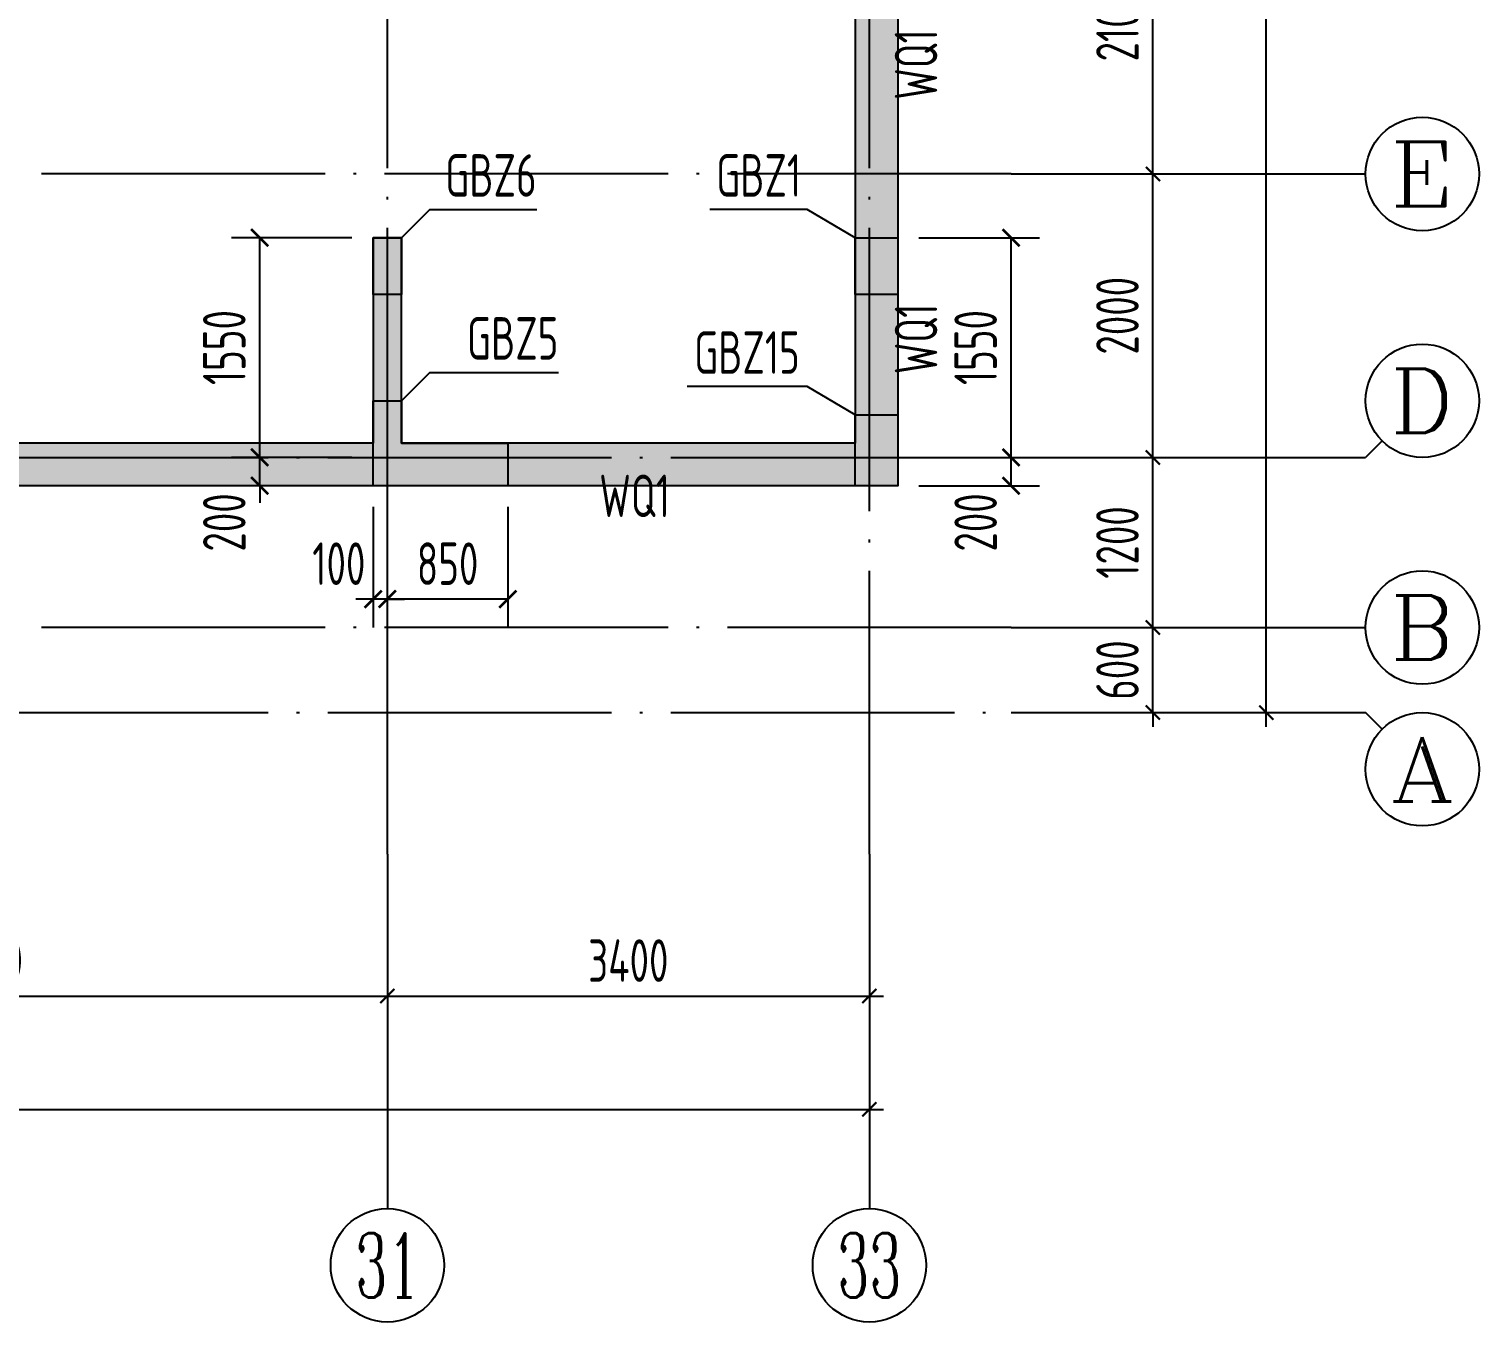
# Model space of a CAD drawing. Extents: x 826826 to 1642106, y -156213 to 399140.
# Drawn here: x 1215195 to 1225423, y 324746 to 333869 of the extents above; entities that cross this region are included whole.
import ezdxf
from ezdxf.enums import TextEntityAlignment as Align

# ---------------------------------------------------------------- set-up
doc = ezdxf.new("R2010")
doc.units = 0
doc.header["$LTSCALE"] = 1000
doc.linetypes.add('DOTE', pattern=[2.42, 2, -0.2, 0.02, -0.2])
doc.layers.get('0').update_dxf_attribs({"linetype": 'CONTINUOUS'})
doc.layers.get('DEFPOINTS').update_dxf_attribs({"linetype": 'CONTINUOUS'})
for name, color, linetype in [('A-AXIS', 1, 'CONTINUOUS'), ('A-DOTE', 10, 'DOTE'), ('AXIS_TEXT', 4, 'CONTINUOUS'), ('S-Q墙填充', 252, 'CONTINUOUS'), ('S-Q墙实线', 6, 'CONTINUOUS'), ('S-Q墙标注', 3, 'CONTINUOUS'), ('S-X详图填充', 252, 'CONTINUOUS'), ('S-X详图实线', 4, 'CONTINUOUS'), ('S-Y一般标注', 3, 'CONTINUOUS'), ('S-Z柱编号', 6, 'CONTINUOUS')]:
    doc.layers.add(name, color=color, linetype=linetype)
doc.styles.add('_TCH_AXIS', font='COMPLEX', dxfattribs={"bigfont": 'GBCBIG'})
doc.styles.add('COMPLEX', font='COMPLEX')
doc.styles.add('TSSD_DIMENSION', font='Tssdeng.shx', dxfattribs={"width": 0.7, "bigfont": 'tssdchn.shx'})
doc.styles.add('TSSD_REIN', font='tssdeng.shx', dxfattribs={"width": 0.7, "height": 300, "bigfont": 'tssdchn.shx'})
doc.styles.add('结构文字', font='zstxt.shx', dxfattribs={"width": 0.7, "bigfont": 'zshz.shx'})
doc.dimstyles.new('STRUCK', dxfattribs={"dimtxt": 400, "dimasz": 121, "dimexe": 200, "dimexo": 150, "dimgap": 115, "dimtad": 1, "dimdec": 0, "dimdsep": 46, "dimtxsty": '结构文字', "dimblk": 'ARCHTICK', "dimcen": 400, "dimclrd": 3, "dimclre": 3, "dimclrt": 7, "dimadec": 0, "dimazin": 0, "dimtfac": 1, "dimtdec": 0, "dimtix": 1, "dimtmove": 2, "dimatfit": 3, "dimldrblk": '_DIMX', "dimfxl": 0, "dimtolj": 1, "dimtzin": 0, "dimarcsym": 0})
doc.dimstyles.new('TSSD_100_100$0', dxfattribs={"dimtxt": 300, "dimasz": 80, "dimexe": 100, "dimexo": 250, "dimgap": 100, "dimtad": 1, "dimdec": 0, "dimzin": 0, "dimdsep": 46, "dimtxsty": 'TSSD_DIMENSION', "dimblk": 'ARCHTICK', "dimcen": 0, "dimdle": 100, "dimclrd": 3, "dimclre": 3, "dimclrt": 7, "dimadec": 0, "dimazin": 0, "dimtfac": 1, "dimtdec": 0, "dimtix": 1, "dimtmove": 2, "dimatfit": 3, "dimldrblk": 'ARCHTICK', "dimfxl": 0, "dimtolj": 1, "dimtzin": 0, "dimarcsym": 0})

# ---------------------------------------------------------------- blocks, each defined once
blk = doc.blocks.new('_ArchTick')
at = {"color": 0, "linetype": 'ByBlock', "const_width": 0.15}
blk.add_lwpolyline([(-0.5, -0.5), (0.5, 0.5)], dxfattribs=at)
blk = doc.blocks.new('*D78')
at = {"layer": 'DEFPOINTS', "color": 0}
for p in [(786121, 333282), (789521, 333282), (789521, 332282)]:
    blk.add_point(p, dxfattribs=at)
at = {"layer": 'S-Y一般标注', "color": 0, "lineweight": -2}
for p, q in [((786121, 333032), (786121, 332182)), ((789521, 333032), (789521, 332182)), ((786021, 332282), (789621, 332282))]:
    blk.add_line(p, q, dxfattribs=at)
at = {"layer": 'S-Y一般标注', "color": 0, "lineweight": -2, "xscale": 100, "yscale": 100, "zscale": 100, "rotation": 180}
blk.add_blockref('_ArchTick', (786121, 332282), dxfattribs=at)
at = {"layer": 'S-Y一般标注', "color": 0, "lineweight": -2, "xscale": 100, "yscale": 100, "zscale": 100}
blk.add_blockref('_ArchTick', (789521, 332282), dxfattribs=at)
at = {"layer": 'S-Y一般标注', "color": 7, "insert": (787821, 332532), "char_height": 300, "attachment_point": 5, "style": 'TSSD_DIMENSION'}
blk.add_mtext('\\A1;3400', dxfattribs=at)
blk = doc.blocks.new('*D79')
at = {"layer": 'DEFPOINTS', "color": 0}
for p in [(780421, 333282), (786121, 333282), (786121, 332282)]:
    blk.add_point(p, dxfattribs=at)
at = {"layer": 'S-Y一般标注', "color": 0, "lineweight": -2}
for p, q in [((780421, 333032), (780421, 332182)), ((786121, 333032), (786121, 332182)), ((780321, 332282), (786221, 332282))]:
    blk.add_line(p, q, dxfattribs=at)
at = {"layer": 'S-Y一般标注', "color": 0, "lineweight": -2, "xscale": 100, "yscale": 100, "zscale": 100, "rotation": 180}
blk.add_blockref('_ArchTick', (780421, 332282), dxfattribs=at)
at = {"layer": 'S-Y一般标注', "color": 0, "lineweight": -2, "xscale": 100, "yscale": 100, "zscale": 100}
blk.add_blockref('_ArchTick', (786121, 332282), dxfattribs=at)
at = {"layer": 'S-Y一般标注', "color": 7, "insert": (783271, 332532), "char_height": 300, "attachment_point": 5, "style": 'TSSD_DIMENSION'}
blk.add_mtext('\\A1;5700', dxfattribs=at)
blk = doc.blocks.new('*D84')
at = {"layer": 'DEFPOINTS', "color": 0}
for p in [(790521, 334882), (791521, 334882), (790521, 334282)]:
    blk.add_point(p, dxfattribs=at)
at = {"layer": 'S-Y一般标注', "color": 0, "lineweight": -2}
for p, q in [((791521, 334882), (791521, 334982)), ((790771, 334882), (791621, 334882)), ((791521, 334282), (791521, 334882)), ((790771, 334282), (791621, 334282)), ((791521, 334282), (791521, 334182))]:
    blk.add_line(p, q, dxfattribs=at)
at = {"layer": 'S-Y一般标注', "color": 0, "lineweight": -2, "xscale": 100, "yscale": 100, "zscale": 100}
for p, rotation in [((791521, 334882), 270), ((791521, 334282), 90)]:
    blk.add_blockref('_ArchTick', p, dxfattribs=dict(at, rotation=rotation))
at = {"layer": 'S-Y一般标注', "color": 7, "insert": (791271, 334582), "char_height": 300, "attachment_point": 5, "rotation": 90, "style": 'TSSD_DIMENSION'}
blk.add_mtext('\\A1;600', dxfattribs=at)
blk = doc.blocks.new('*D85')
at = {"layer": 'DEFPOINTS', "color": 0}
for p in [(790521, 336082), (791521, 336082), (790521, 334882)]:
    blk.add_point(p, dxfattribs=at)
at = {"layer": 'S-Y一般标注', "color": 0, "lineweight": -2}
for p, q in [((791521, 334782), (791521, 336182)), ((790771, 336082), (791621, 336082)), ((790771, 334882), (791621, 334882))]:
    blk.add_line(p, q, dxfattribs=at)
at = {"layer": 'S-Y一般标注', "color": 0, "lineweight": -2, "xscale": 100, "yscale": 100, "zscale": 100}
for p, rotation in [((791521, 336082), 90), ((791521, 334882), 270)]:
    blk.add_blockref('_ArchTick', p, dxfattribs=dict(at, rotation=rotation))
at = {"layer": 'S-Y一般标注', "color": 7, "insert": (791271, 335482), "char_height": 300, "attachment_point": 5, "rotation": 90, "style": 'TSSD_DIMENSION'}
blk.add_mtext('\\A1;1200', dxfattribs=at)
blk = doc.blocks.new('*D86')
at = {"layer": 'DEFPOINTS', "color": 0}
for p in [(790521, 338082), (791521, 338082), (790521, 336082)]:
    blk.add_point(p, dxfattribs=at)
at = {"layer": 'S-Y一般标注', "color": 0, "lineweight": -2}
for p, q in [((791521, 335982), (791521, 338182)), ((790771, 338082), (791621, 338082)), ((790771, 336082), (791621, 336082))]:
    blk.add_line(p, q, dxfattribs=at)
at = {"layer": 'S-Y一般标注', "color": 0, "lineweight": -2, "xscale": 100, "yscale": 100, "zscale": 100}
for p, rotation in [((791521, 338082), 90), ((791521, 336082), 270)]:
    blk.add_blockref('_ArchTick', p, dxfattribs=dict(at, rotation=rotation))
at = {"layer": 'S-Y一般标注', "color": 7, "insert": (791271, 337082), "char_height": 300, "attachment_point": 5, "rotation": 90, "style": 'TSSD_DIMENSION'}
blk.add_mtext('\\A1;2000', dxfattribs=at)
blk = doc.blocks.new('*D87')
at = {"layer": 'DEFPOINTS', "color": 0}
for p in [(790521, 340182), (791521, 340182), (790521, 338082)]:
    blk.add_point(p, dxfattribs=at)
at = {"layer": 'S-Y一般标注', "color": 0, "lineweight": -2}
for p, q in [((790771, 340182), (791621, 340182)), ((791521, 337982), (791521, 340282)), ((790771, 338082), (791621, 338082))]:
    blk.add_line(p, q, dxfattribs=at)
at = {"layer": 'S-Y一般标注', "color": 0, "lineweight": -2, "xscale": 100, "yscale": 100, "zscale": 100}
for p, rotation in [((791521, 340182), 90), ((791521, 338082), 270)]:
    blk.add_blockref('_ArchTick', p, dxfattribs=dict(at, rotation=rotation))
at = {"layer": 'S-Y一般标注', "color": 7, "insert": (791271, 339132), "char_height": 300, "attachment_point": 5, "rotation": 90, "style": 'TSSD_DIMENSION'}
blk.add_mtext('\\A1;2100', dxfattribs=at)
blk = doc.blocks.new('*D95')
at = {"layer": 'DEFPOINTS', "color": 0}
for p in [(790521, 348782), (792321, 348782), (790521, 334282)]:
    blk.add_point(p, dxfattribs=at)
at = {"layer": 'S-Y一般标注', "color": 0, "lineweight": -2}
for p, q in [((792321, 334182), (792321, 348882)), ((790771, 348782), (792421, 348782)), ((790771, 334282), (792421, 334282))]:
    blk.add_line(p, q, dxfattribs=at)
at = {"layer": 'S-Y一般标注', "color": 0, "lineweight": -2, "xscale": 100, "yscale": 100, "zscale": 100}
for p, rotation in [((792321, 348782), 90), ((792321, 334282), 270)]:
    blk.add_blockref('_ArchTick', p, dxfattribs=dict(at, rotation=rotation))
at = {"layer": 'S-Y一般标注', "color": 7, "insert": (792071, 341532), "char_height": 300, "attachment_point": 5, "rotation": 90, "style": 'TSSD_DIMENSION'}
blk.add_mtext('\\A1;14500', dxfattribs=at)
blk = doc.blocks.new('*D66')
at = {"layer": 'DEFPOINTS', "color": 0}
for p in [(740721, 333282), (789521, 333282), (789521, 331482)]:
    blk.add_point(p, dxfattribs=at)
at = {"layer": 'S-Y一般标注', "color": 0, "lineweight": -2}
for p, q in [((740721, 333032), (740721, 331382)), ((789521, 333032), (789521, 331382)), ((740621, 331482), (789621, 331482))]:
    blk.add_line(p, q, dxfattribs=at)
at = {"layer": 'S-Y一般标注', "color": 0, "lineweight": -2, "xscale": 100, "yscale": 100, "zscale": 100, "rotation": 180}
blk.add_blockref('_ArchTick', (740721, 331482), dxfattribs=at)
at = {"layer": 'S-Y一般标注', "color": 0, "lineweight": -2, "xscale": 100, "yscale": 100, "zscale": 100}
blk.add_blockref('_ArchTick', (789521, 331482), dxfattribs=at)
at = {"layer": 'S-Y一般标注', "color": 7, "insert": (765121, 331732), "char_height": 300, "attachment_point": 5, "style": 'TSSD_DIMENSION'}
blk.add_mtext('\\A1;48800', dxfattribs=at)
blk = doc.blocks.new('_AXISO')
blk.add_circle((0, 0), 0.5)
at = {"layer": 'AXIS_TEXT', "style": 'COMPLEX', "width": 1.041667}
blk.add_attdef('A', text='', height=0.56, dxfattribs=at).set_placement((-0.25, -0.28), (0.25, -0.28), align=Align.FIT)
blk = doc.blocks.new('*D198')
at = {"layer": 'DEFPOINTS', "color": 0}
for p in [(1221323, 330846), (1222123, 330846), (1221323, 330646)]:
    blk.add_point(p, dxfattribs=at)
at = {"layer": 'S-Q墙标注', "color": 3, "lineweight": -2}
for p, q in [((1221473, 330846), (1222323, 330846)), ((1222123, 330646), (1222123, 330846)), ((1221473, 330646), (1222323, 330646))]:
    blk.add_line(p, q, dxfattribs=at)
at = {"layer": 'S-Q墙标注', "color": 3, "lineweight": -2, "xscale": 121, "yscale": 121, "zscale": 121}
for p, rotation in [((1222123, 330846), 90), ((1222123, 330646), 270)]:
    blk.add_blockref('_ArchTick', p, dxfattribs=dict(at, rotation=rotation))
at = {"layer": 'S-Q墙标注', "color": 7, "insert": (1221873, 330387), "char_height": 300, "attachment_point": 5, "rotation": 90, "style": 'TSSD_REIN'}
blk.add_mtext('\\A1;200', dxfattribs=at)
blk = doc.blocks.new('_DIMX')
blk.add_line((-150, 0), (150, 0))
at = {"const_width": 50}
blk.add_lwpolyline([(-70, -70), (70, 70)], dxfattribs=at)
blk = doc.blocks.new('*D199')
at = {"layer": 'DEFPOINTS', "color": 0}
for p in [(1221323, 332396), (1222123, 332396), (1221323, 330846)]:
    blk.add_point(p, dxfattribs=at)
at = {"layer": 'S-Q墙标注', "color": 3, "lineweight": -2}
for p, q in [((1221473, 332396), (1222323, 332396)), ((1222123, 330846), (1222123, 332396)), ((1221473, 330846), (1222323, 330846))]:
    blk.add_line(p, q, dxfattribs=at)
at = {"layer": 'S-Q墙标注', "color": 3, "lineweight": -2, "xscale": 121, "yscale": 121, "zscale": 121}
for p, rotation in [((1222123, 332396), 90), ((1222123, 330846), 270)]:
    blk.add_blockref('_ArchTick', p, dxfattribs=dict(at, rotation=rotation))
at = {"layer": 'S-Q墙标注', "color": 7, "insert": (1221873, 331621), "char_height": 300, "attachment_point": 5, "rotation": 90, "style": 'TSSD_REIN'}
blk.add_mtext('\\A1;1550', dxfattribs=at)
blk = doc.blocks.new('*D200')
at = {"layer": 'DEFPOINTS', "color": 0}
for p in [(1216823, 330846), (1217623, 330846), (1217623, 330646)]:
    blk.add_point(p, dxfattribs=at)
at = {"layer": 'S-Q墙标注', "color": 3, "lineweight": -2}
for p, q in [((1216823, 330846), (1216823, 330967)), ((1217473, 330846), (1216623, 330846)), ((1216823, 330646), (1216823, 330846)), ((1217473, 330646), (1216623, 330646)), ((1216823, 330646), (1216823, 330525))]:
    blk.add_line(p, q, dxfattribs=at)
at = {"layer": 'S-Q墙标注', "color": 3, "lineweight": -2, "xscale": 121, "yscale": 121, "zscale": 121}
for p, rotation in [((1216823, 330846), 270), ((1216823, 330646), 90)]:
    blk.add_blockref('_ArchTick', p, dxfattribs=dict(at, rotation=rotation))
at = {"layer": 'S-Q墙标注', "color": 7, "insert": (1216573, 330387), "char_height": 300, "attachment_point": 5, "rotation": 90, "style": 'TSSD_REIN'}
blk.add_mtext('\\A1;200', dxfattribs=at)
blk = doc.blocks.new('*D201')
at = {"layer": 'DEFPOINTS', "color": 0}
for p in [(1216823, 332396), (1217623, 332396), (1217623, 330846)]:
    blk.add_point(p, dxfattribs=at)
at = {"layer": 'S-Q墙标注', "color": 3, "lineweight": -2}
for p, q in [((1217473, 332396), (1216623, 332396)), ((1216823, 330846), (1216823, 332396)), ((1217473, 330846), (1216623, 330846))]:
    blk.add_line(p, q, dxfattribs=at)
at = {"layer": 'S-Q墙标注', "color": 3, "lineweight": -2, "xscale": 121, "yscale": 121, "zscale": 121}
for p, rotation in [((1216823, 332396), 90), ((1216823, 330846), 270)]:
    blk.add_blockref('_ArchTick', p, dxfattribs=dict(at, rotation=rotation))
at = {"layer": 'S-Q墙标注', "color": 7, "insert": (1216573, 331621), "char_height": 300, "attachment_point": 5, "rotation": 90, "style": 'TSSD_REIN'}
blk.add_mtext('\\A1;1550', dxfattribs=at)
blk = doc.blocks.new('*D202')
at = {"layer": 'DEFPOINTS', "color": 0}
for p in [(1217723, 330646), (1218573, 330646), (1217723, 329846)]:
    blk.add_point(p, dxfattribs=at)
at = {"layer": 'S-Q墙标注', "color": 3, "lineweight": -2}
for p, q in [((1217723, 330496), (1217723, 329646)), ((1218573, 330496), (1218573, 329646)), ((1218573, 329846), (1217723, 329846))]:
    blk.add_line(p, q, dxfattribs=at)
at = {"layer": 'S-Q墙标注', "color": 3, "lineweight": -2, "xscale": 121, "yscale": 121, "zscale": 121, "rotation": 180}
blk.add_blockref('_ArchTick', (1217723, 329846), dxfattribs=at)
at = {"layer": 'S-Q墙标注', "color": 3, "lineweight": -2, "xscale": 121, "yscale": 121, "zscale": 121}
blk.add_blockref('_ArchTick', (1218573, 329846), dxfattribs=at)
at = {"layer": 'S-Q墙标注', "color": 7, "insert": (1218148, 330096), "char_height": 300, "attachment_point": 5, "style": 'TSSD_REIN'}
blk.add_mtext('\\A1;850', dxfattribs=at)
blk = doc.blocks.new('*D203')
at = {"layer": 'DEFPOINTS', "color": 0}
for p in [(1217623, 330646), (1217723, 330646), (1217623, 329846)]:
    blk.add_point(p, dxfattribs=at)
at = {"layer": 'S-Q墙标注', "color": 3, "lineweight": -2}
for p, q in [((1217623, 330496), (1217623, 329646)), ((1217723, 330496), (1217723, 329646)), ((1217623, 329846), (1217502, 329846)), ((1217723, 329846), (1217623, 329846)), ((1217723, 329846), (1217844, 329846))]:
    blk.add_line(p, q, dxfattribs=at)
at = {"layer": 'S-Q墙标注', "color": 3, "lineweight": -2, "xscale": 121, "yscale": 121, "zscale": 121}
blk.add_blockref('_ArchTick', (1217623, 329846), dxfattribs=at)
at = {"layer": 'S-Q墙标注', "color": 3, "lineweight": -2, "xscale": 121, "yscale": 121, "zscale": 121, "rotation": 180}
blk.add_blockref('_ArchTick', (1217723, 329846), dxfattribs=at)
at = {"layer": 'S-Q墙标注', "color": 7, "insert": (1217381, 330096), "char_height": 300, "attachment_point": 5, "style": 'TSSD_REIN'}
blk.add_mtext('\\A1;100', dxfattribs=at)
blk = doc.blocks.new('20210801.08473688')
at = {"layer": 'A-AXIS'}
for p, q in [((54100, 8100), (56600, 8100)), ((56717.2, 6217.2), (56600, 6100)), ((54100, 6100), (56600, 6100)), ((54100, 4900), (56600, 4900)), ((54100, 4300), (56600, 4300)), ((56717.2, 4182.8), (56600, 4300)), ((49700, 3300), (49700, 800)), ((53100, 3300), (53100, 800))]:
    blk.add_line(p, q, dxfattribs=at)
at = {"layer": 'A-DOTE'}
for p, q in [((53100, 3300), (53100, 19800)), ((49700, 3300), (49700, 10500)), ((54100, 8100), (3300, 8100)), ((3300, 6100), (54100, 6100)), ((54100, 4900), (3300, 4900)), ((3300, 4300), (54100, 4300))]:
    blk.add_line(p, q, dxfattribs=at)
at = {"layer": 'A-AXIS'}
ref = blk.add_blockref('_AXISO', (57000, 8100), dxfattribs=dict(at, xscale=800, yscale=800, zscale=800))
ref.add_attrib('A', 'E', dxfattribs={"layer": 'AXIS_TEXT', "height": 452.5, "style": '_TCH_AXIS', "width": 1.3125}).set_placement((56773.7, 7873.7), (57226.3, 7873.7), align=Align.FIT)
ref = blk.add_blockref('_AXISO', (57000, 6500), dxfattribs=dict(at, xscale=800, yscale=800, zscale=800))
ref.add_attrib('A', 'D', dxfattribs={"layer": 'AXIS_TEXT', "height": 452.5, "style": '_TCH_AXIS', "width": 1.235294}).set_placement((56773.7, 6273.7), (57226.3, 6273.7), align=Align.FIT)
ref = blk.add_blockref('_AXISO', (57000, 4900), dxfattribs=dict(at, xscale=800, yscale=800, zscale=800))
ref.add_attrib('A', 'B', dxfattribs={"layer": 'AXIS_TEXT', "height": 452.5, "style": '_TCH_AXIS', "width": 1.235294}).set_placement((56773.7, 4673.7), (57226.3, 4673.7), align=Align.FIT)
ref = blk.add_blockref('_AXISO', (57000, 3900), dxfattribs=dict(at, xscale=800, yscale=800, zscale=800))
ref.add_attrib('A', 'A', dxfattribs={"layer": 'AXIS_TEXT', "height": 452.5, "style": '_TCH_AXIS', "width": 1.166667}).set_placement((56773.7, 3673.7), (57226.3, 3673.7), align=Align.FIT)
ref = blk.add_blockref('_AXISO', (49700, 400), dxfattribs=dict(at, xscale=800, yscale=800, zscale=800))
ref.add_attrib('A', '31', dxfattribs={"layer": 'AXIS_TEXT', "height": 452.55, "style": '_TCH_AXIS', "width": 0.75}).set_placement((49473.7, 173.7), (49926.3, 173.7), align=Align.FIT)
ref = blk.add_blockref('_AXISO', (53100, 400), dxfattribs=dict(at, xscale=800, yscale=800, zscale=800))
ref.add_attrib('A', '33', dxfattribs={"layer": 'AXIS_TEXT', "height": 452.55, "style": '_TCH_AXIS', "width": 0.636364}).set_placement((52873.7, 173.7), (53326.3, 173.7), align=Align.FIT)
at = {"layer": 'S-Y一般标注'}
for p1, p2, distance, picture, middle in [((54100, 4300), (54100, 18800), -1800, '*D95', (55650, 11550)), ((54100, 8100), (54100, 10200), -1000, '*D87', (54850, 9150)), ((54100, 6100), (54100, 8100), -1000, '*D86', (54850, 7100)), ((54100, 4900), (54100, 6100), -1000, '*D85', (54850, 5500)), ((54100, 4300), (54100, 4900), -1000, '*D84', (54850, 4600)), ((4300, 3300), (53100, 3300), -1800, '*D66', (28700, 1750)), ((44000, 3300), (49700, 3300), -1000, '*D79', (46850, 2550)), ((49700, 3300), (53100, 3300), -1000, '*D78', (51400, 2550))]:
    dim = blk.add_aligned_dim(p1=p1, p2=p2, distance=distance, dimstyle='TSSD_100_100$0', override={"dimasz": 100, "dimclrd": 0, "dimclre": 0}, dxfattribs=at)
    dim.commit()
    dim.dimension.update_dxf_attribs({"geometry": picture, "text_midpoint": middle, "insert": (-736421.3, -329982)})

msp = doc.modelspace()

# ---------------------------------------------------------------- hatches: boundary and pattern name
at = {"layer": 'S-Q墙填充'}
h = msp.add_hatch(dxfattribs=at)
h.set_pattern_fill('ARMORED', color=252, scale=50, style=0)
h.set_pattern_definition([(50, (-11199.1, -428327.93), (358.63009, -31.37607), [37.5, -412.5]), (355, (-11199.1, -428327.93), (-69.37567, 376.09607), [30, -330]), (100.4514, (-11169.2, -428330.54), (289.25469, 344.71977), [31.870095, -350.57106]), (46.1842, (-11199.1, -428227.93), (533.62052, -82.75951), [56.25, -618.75]), (96.6356, (-11154.6, -428234.8), (467.33135, 487.05894), [47.80514, -525.8565]), (351.1842, (-11199.1, -428227.93), (467.33097, 487.0593), [45, -495]), (21, (-11149.1, -428252.93), (298.453526, -201.309445), [37.5, -412.5]), (326, (-11149.1, -428252.93), (121.65767, 362.57502), [30, -330]), (71.4514, (-11124.22, -428269.7), (420.111314, 161.26525), [31.870095, -350.57106]), (37.5, (-11199.09, -428327.93), (6.079928, 166.446927), [0, -326, 0, -335, 0, -331.25]), (7.5, (-11199.09, -428327.93), (131.534769, 197.205856), [0, -191, 0, -318.5, 0, -126.25]), (327.5, (-11310.59, -428327.93), (266.911218, -11.277436), [0, -125, 0, -390, 0, -517.5]), (317.5, (-11360.6, -428327.93), (291.593085, 50.05249), [0, -162.5, 0, -259, 0, -367.5]), (45, (-11199.1, -428327.93), (-176.776695, 176.776695), [])])
h.paths.add_polyline_path([(1221323.38, 338145.54), (1211823.38, 338145.54), (1211823.38, 337045.53), (1210523.49, 337045.53), (1210523.49, 338995.54), (1211222.03, 338995.54), (1211222.03, 339195.54), (1210523.49, 339195.54), (1210523.49, 339395.54), (1207322.03, 339395.54), (1207322.03, 339195.54), (1206622.03, 339195.54), (1206622.03, 338995.54), (1207322.03, 338995.54), (1207322.03, 337045.53), (1206023.37, 337045.53), (1206023.37, 338145.54), (1187423.38, 338145.54), (1187423.38, 337045.53), (1186123.38, 337045.53), (1186123.38, 338995.54), (1186823.38, 338995.54), (1186823.38, 339195.54), (1186123.38, 339195.54), (1186123.38, 339395.54), (1182921.92, 339395.54), (1182921.92, 339195.54), (1182223.38, 339195.54), (1182223.38, 338995.54), (1182921.92, 338995.54), (1182921.92, 337045.53), (1181623.38, 337045.53), (1181623.38, 338145.54), (1172123.38, 338145.54), (1172123.38, 330645.54), (1175823.38, 330645.54), (1181223.38, 330645.54), (1181223.38, 329445.54), (1187823.38, 329445.54), (1187823.38, 330645.54), (1200223.38, 330645.54), (1205623.38, 330645.54), (1205623.38, 329445.54), (1212223.38, 329445.54), (1212223.38, 330645.54), (1221323.38, 330645.54)])
h.paths.add_polyline_path([(1172423.38, 335145.54), (1173123.38, 335145.54), (1173123.38, 335345.54), (1172423.38, 335345.54), (1172423.38, 337845.54), (1174023.38, 337845.54), (1174023.38, 337195.54), (1174223.38, 337195.54), (1174223.38, 337845.54), (1177023.38, 337845.54), (1177023.38, 335145.54), (1177223.38, 335145.54), (1177223.38, 337845.54), (1181323.38, 337845.54), (1181323.38, 336395.54), (1181623.38, 336395.54), (1181623.38, 336745.53), (1183221.92, 336745.53), (1183221.92, 339095.54), (1185823.38, 339095.54), (1185823.38, 336745.53), (1187423.38, 336745.53), (1187423.38, 336395.54), (1187723.38, 336395.54), (1187723.38, 337845.54), (1191823.38, 337845.54), (1191823.38, 335145.54), (1192023.38, 335145.54), (1192023.38, 337845.54), (1194823.33, 337845.54), (1194821.98, 335145.54), (1195021.98, 335145.54), (1195023.33, 337845.54), (1198423.38, 337845.54), (1198423.38, 335145.54), (1198623.38, 335145.54), (1198623.38, 337845.54), (1201423.38, 337845.54), (1201423.38, 335145.54), (1201623.38, 335145.54), (1201623.38, 337845.54), (1205723.37, 337845.54), (1205723.37, 336495.54), (1206023.37, 336495.54), (1206023.37, 336745.54), (1207622.03, 336745.54), (1207622.03, 339095.54), (1210223.49, 339095.54), (1210223.49, 336745.53), (1211823.38, 336745.53), (1211823.38, 336395.54), (1212123.38, 336395.54), (1212123.38, 337845.54), (1216223.38, 337845.53), (1216223.38, 335145.54), (1216423.38, 335145.54), (1216423.38, 337845.53), (1219223.38, 337845.53), (1219223.38, 337195.61), (1219423.38, 337195.61), (1219423.38, 337845.53), (1221023.38, 337845.53), (1221023.38, 335345.54), (1220323.38, 335345.54), (1220323.38, 335145.54), (1221023.38, 335145.54), (1221023.38, 330945.54), (1217823.38, 330945.54), (1217823.38, 332395.54), (1217623.38, 332395.54), (1217623.38, 330945.54), (1212223.38, 330945.54), (1212223.38, 331195.54), (1211923.38, 331195.54), (1211923.38, 329745.54), (1205923.38, 329745.54), (1205923.38, 331195.54), (1205623.38, 331195.54), (1205623.38, 330945.54), (1200223.38, 330945.54), (1200223.38, 332395.54), (1200023.38, 332395.54), (1200023.38, 330945.54), (1193423.38, 330945.54), (1193423.38, 332395.54), (1193223.38, 332395.54), (1193223.38, 330945.54), (1187823.38, 330945.54), (1187823.38, 331195.54), (1187523.38, 331195.54), (1187523.38, 329745.54), (1181523.38, 329745.54), (1181523.38, 331195.54), (1181223.38, 331195.54), (1181223.38, 330945.54), (1175823.38, 330945.54), (1175823.38, 332395.54), (1175623.38, 332395.54), (1175623.38, 330945.54), (1172423.38, 330945.54)], flags=16)
h.paths.add_polyline_path([(1182723.31, 334845.51), (1182723.31, 335045.53), (1183373.37, 335045.53), (1183373.37, 335045.51), (1183373.37, 332945.54), (1183573.37, 332945.54), (1183573.37, 332745.51), (1183173.37, 332745.51), (1183173.37, 334845.51)], flags=0)
h.paths.add_polyline_path([(1185473.37, 332945.54), (1185673.37, 332945.54), (1185673.37, 335045.53), (1186323.39, 335045.53), (1186323.39, 334845.51), (1185873.37, 334845.51), (1185873.37, 332745.51), (1185473.37, 332745.51)], flags=0)
h.paths.add_polyline_path([(1207123.33, 334845.51), (1207123.33, 335045.53), (1207773.39, 335045.53), (1207773.39, 332945.54), (1207973.39, 332945.54), (1207973.39, 332945.51), (1207973.39, 332745.51), (1207573.39, 332745.51), (1207573.39, 332745.54), (1207573.39, 334845.51)], flags=0)
h.paths.add_polyline_path([(1209873.38, 332945.54), (1210073.38, 332945.54), (1210073.38, 335045.53), (1210723.37, 335045.53), (1210723.37, 334845.51), (1210273.39, 334845.51), (1210273.39, 332745.51), (1209873.38, 332745.51)], flags=0)
at = {"layer": 'S-X详图填充'}
h = msp.add_hatch(color=256, dxfattribs=at)
h.dxf.hatch_style = 1
h.paths.add_polyline_path([(1217823.4, 331995.56), (1217623.4, 331995.56), (1217623.4, 332395.56), (1217823.4, 332395.56)])
h = msp.add_hatch(color=256, dxfattribs=at)
h.dxf.hatch_style = 1
h.paths.add_polyline_path([(1221323.37, 331995.57), (1221023.37, 331995.57), (1221023.37, 332395.57), (1221323.37, 332395.57)])
h = msp.add_hatch(color=256, dxfattribs=at)
h.dxf.hatch_style = 1
h.paths.add_polyline_path([(1217623.4, 331245.56), (1217823.4, 331245.56), (1217823.36, 330945.54), (1218573.37, 330945.54), (1218573.37, 330645.54), (1217623.36, 330645.54)])
h = msp.add_hatch(color=256, dxfattribs=at)
h.dxf.hatch_style = 1
h.paths.add_polyline_path([(1221023.37, 331145.57), (1221323.37, 331145.57), (1221323.37, 330645.61), (1221023.37, 330645.61)])

# ---------------------------------------------------------------- linework, layer by layer
at = {"layer": 'S-Q墙实线'}
for points in [[(1187423.38, 338145.54), (1206023.37, 338145.54), (1206023.37, 337045.53), (1207322.03, 337045.53), (1207322.03, 338995.54), (1206622.03, 338995.54), (1206622.03, 339195.54), (1207322.03, 339195.54), (1207322.03, 339395.54), (1210523.49, 339395.54), (1210523.49, 339195.54), (1211222.03, 339195.54), (1211222.03, 338995.54), (1210523.49, 338995.54), (1210523.49, 337045.53), (1211823.38, 337045.53), (1211823.38, 338145.54), (1221323.38, 338145.54), (1221323.38, 330645.54), (1212223.38, 330645.54), (1212223.38, 329445.54), (1205623.38, 329445.54), (1205623.38, 330645.54), (1200223.38, 330645.54)], [(1212123.38, 337845.54), (1216223.38, 337845.53), (1216223.38, 335145.54), (1216423.38, 335145.54), (1216423.38, 337845.53), (1219223.38, 337845.53), (1219223.38, 337195.61), (1219423.38, 337195.61), (1219423.38, 337845.53), (1221023.38, 337845.53), (1221023.38, 335345.54), (1220323.38, 335345.54), (1220323.38, 335145.54), (1221023.38, 335145.54), (1221023.38, 330945.54), (1217823.38, 330945.54), (1217823.38, 332395.54), (1217623.38, 332395.54), (1217623.38, 330945.54), (1212223.38, 330945.54)]]:
    msp.add_lwpolyline(points, dxfattribs=at)
at = {"layer": 'S-X详图实线'}
for points in [[(1217823.4, 331995.56), (1217623.4, 331995.56), (1217623.4, 332395.56), (1217823.4, 332395.56), (1217823.4, 331995.56)], [(1221323.37, 331995.57), (1221023.37, 331995.57), (1221023.37, 332395.57), (1221323.37, 332395.57), (1221323.37, 331995.57)], [(1217623.4, 331245.56), (1217823.4, 331245.56), (1217823.36, 330945.54), (1218573.37, 330945.54), (1218573.37, 330645.54), (1217623.36, 330645.54), (1217623.4, 331245.56)], [(1221023.37, 331145.57), (1221323.37, 331145.57), (1221323.37, 330645.61), (1221023.37, 330645.61), (1221023.37, 331145.57)]]:
    msp.add_lwpolyline(points, close=True, dxfattribs=at)
at = {"layer": 'S-Z柱编号', "color": 7}
for points in [[(1217823.37, 332395.56), (1218023.37, 332595.56), (1218777, 332595.56)], [(1221023.37, 332395.57), (1220684.29, 332595.57), (1219996.95, 332595.57)], [(1217823.37, 331245.56), (1218023.37, 331445.56), (1218929.33, 331445.56)], [(1221023.37, 331145.57), (1220684.29, 331345.57), (1219837.99, 331345.57)]]:
    msp.add_lwpolyline(points, dxfattribs=at)

# ---------------------------------------------------------------- block references
at = {"layer": 'S-Y一般标注'}
msp.add_blockref('20210801.08473688', (1168023.38, 324745.54), dxfattribs=at)

# ---------------------------------------------------------------- texts
at = {"layer": 'S-Q墙标注', "style": 'TSSD_REIN', "width": 0.7}
for rotation, p in [(89.999998, (1221692.31, 333617.97)), (89.999998, (1221692.31, 331681.67)), (359.999998, (1219466.84, 330334.72))]:
    msp.add_text('WQ1', height=300, rotation=rotation, dxfattribs=at).set_placement(p, align=Align.BOTTOM_CENTER)
at = {"layer": 'S-Z柱编号', "color": 7, "style": 'TSSD_REIN', "width": 0.7}
for s, p in [('GBZ6', (1218131.45, 332595.56)), ('GBZ1', (1220042.77, 332595.57)), ('GBZ5', (1218284.91, 331445.56)), ('GBZ15', (1219887.07, 331345.57))]:
    msp.add_text(s, height=300, dxfattribs=at).set_placement(p, align=Align.BOTTOM_LEFT)

# ---------------------------------------------------------------- dimensions: what is measured, and where the dimension line sits
at = {"layer": 'S-Q墙标注'}
for base, p1, p2, angle, picture, middle in [((1216823.37, 332395.54), (1217623.37, 330845.54), (1217623.37, 332395.54), 90, '*D201', (1216573.37, 331620.54)), ((1222123.37, 332395.57), (1221323.37, 330845.6), (1221323.37, 332395.57), 90, '*D199', (1221873.37, 331620.58)), ((1217723.39, 329845.54), (1218573.38, 330645.54), (1217723.39, 330645.54), 180, '*D202', (1218148.38, 330095.54))]:
    dim = msp.add_linear_dim(base=base, p1=p1, p2=p2, angle=angle, dimstyle='STRUCK', override={"dimtxt": 300, "dimgap": 100, "dimtxsty": 'TSSD_REIN'}, dxfattribs=at)
    dim.commit()
    dim.dimension.update_dxf_attribs({"geometry": picture, "text_midpoint": middle})
for base, p1, p2, angle, picture, middle in [((1216823.37, 330845.54), (1217623.37, 330645.54), (1217623.37, 330845.54), 90, '*D200', (1216573.37, 330387.46)), ((1222123.37, 330845.6), (1221323.37, 330645.54), (1221323.37, 330845.6), 90, '*D198', (1221873.37, 330387.46)), ((1217623.37, 329845.54), (1217723.39, 330645.54), (1217623.37, 330645.54), 180, '*D203', (1217381.45, 330095.54))]:
    dim = msp.add_linear_dim(base=base, p1=p1, p2=p2, angle=angle, dimstyle='STRUCK', override={"dimtxt": 300, "dimgap": 100, "dimtxsty": 'TSSD_REIN'}, dxfattribs=at)
    dim.commit()
    dim.dimension.update_dxf_attribs({"geometry": picture, "text_midpoint": middle, "dimtype": 160})

doc.saveas('drawing.dxf')
